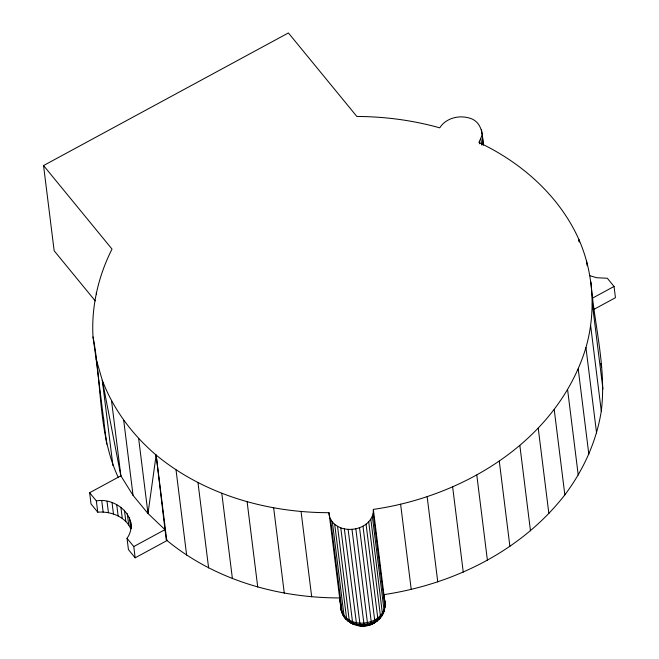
<?xml version="1.0" encoding="UTF-8"?>
<svg xmlns="http://www.w3.org/2000/svg" width="659" height="659" viewBox="0 0 659 659"><rect width="100%" height="100%" fill="white"/><g stroke="black" fill="none" stroke-linecap="round" stroke-linejoin="round"><path stroke-width="0.99" d="M118.356 477.66C97.861 433.869 102.104 383.489 93.01 336.938C91.239 306.542 98.323 276.17 112.014 249.069L43.552 165.549L288.403 32.95L356.865 116.47C384.848 116.585 412.798 120.276 439.751 127.846C445.237 118.991 456.761 115.416 466.671 117.417C481.432 119.922 482.775 132.632 482.94 145.046M103.628 422.18L103.636 418.136M383.909 595.225C385.499 603.636 385.77 613.702 378.513 619.6L377.294 619.88M481.795 135.869L478.928 142.492C521.771 162.732 559.54 196.053 579.055 239.827C593.734 273.65 596.008 312.209 585.942 347.639C557.868 439.685 464.669 496.309 373.348 509.391L373.2 513.237L384.881 606.997L383.999 611.461L382.772 613.916L383.571 611.14M385.062 605.423L383.966 594.624C453.384 584.228 521.228 550.982 564.845 494.876C583.322 470.238 596.502 441.579 601.288 411.059C606.684 367.813 594.179 324.953 590.95 282.027M340.901 604.171C338.619 621.165 360.679 631.833 374.205 623.002L374.658 619.938L362.977 526.179C367.928 523.46 372.113 518.905 373.2 513.237M93.01 336.938L96.099 358.9L102.302 380.309L120.852 475.823L89.632 492.726L96.362 500.931C116.47 496.927 140.779 518.617 127.039 538.354L128.439 549.606L135.169 557.811L167.592 540.248M112.92 465.551L102.302 380.309C113.373 409.445 132.525 434.899 156.15 455.072L147.987 513.509L164.981 529.655L166.257 539.886L166.768 540.314C214.875 579.994 277.909 597.911 339.624 597.935L340.349 601.494M371.058 624.065L373.62 623.323L377.039 621.173L377.747 617.953L366.075 524.185M380.095 618.126L376.256 621.618L380.095 618.126L380.391 615.588L368.711 521.821M384.881 606.997C380.597 626.338 347.804 629.419 341.164 610.259L329.006 512.694C267.29 512.669 204.257 494.761 156.15 455.072L164.981 529.655L133.769 546.558L135.169 557.811M384.419 609.863L385.087 603.932L373.348 509.391M381.388 616.569L382.311 614.798M373.645 622.747L375.243 621.717M377.549 620.399C371.627 624.773 363.85 626.322 356.651 624.897L344.344 528.864C336.576 527.389 328.932 521.129 329.006 512.694M378.513 619.6L382.121 615.555L383.999 611.461L384.008 610.028L372.335 516.261M592.647 298.057L614.048 286.459L607.326 278.255L596.659 277.727L589.756 275.676M593.833 309.425L615.448 297.711L614.048 286.459M344.344 528.864C350.637 530.108 357.302 529.161 362.977 526.179M374.205 623.002L370.671 624.65L367.285 625.3L371.042 624.419L371.206 621.495L359.526 527.727M330.62 519.374L342.301 613.134C344.089 618.537 349.056 622.047 353.867 624.518L355.605 624.551M89.632 492.726L91.033 503.978L97.763 512.183C110.572 511.129 125.259 516.401 130.787 528.798L129.386 517.546M356.651 624.897L357.129 625.457L360.588 625.926L364.13 625.91L367.648 625.399L367.697 624.839L355.827 528.798M357.129 625.457L358.372 625.35L353.216 623.908L352.466 621.594L340.785 527.834M352.82 623.867L354.666 624.732M349.484 621.766L351.898 623.439L350.094 622.45L349.212 620.078L337.54 526.319M347.367 620.564L348.298 621.338M120.852 475.823L133.052 495.37L147.987 513.509L138.645 438.499M95.242 300.899L54.162 250.791L43.552 165.549M127.039 538.354L133.769 546.558M341.09 608.702L339.624 597.935M600.761 363.364L601.568 367.261M384.617 600.909L385.087 603.932L383.81 594.311M341.247 609.699L343.438 615.77L346.164 619.188L344.418 617.17L344.056 615.786L332.375 522.019M592.35 303.857L602.96 389.098M586.502 260.593L587.136 265.668M590.67 325.818L601.288 411.059M579.31 241.853L579.055 239.827L579.179 241.878M585.942 347.639L596.56 432.881M578.223 369.056L588.841 454.298M567.613 389.807L578.231 475.048M554.227 409.634L564.845 494.876M538.246 428.292L548.865 513.534M481.531 129.782L483.525 145.029M519.86 445.55L530.47 530.792M480.93 138.901L481.688 145.013M479.414 141.792L479.67 143.827M499.291 461.201L509.901 546.435M476.795 475.048L487.405 560.282M452.642 486.919L463.261 572.16M427.147 496.68L437.765 581.922M400.606 504.201L411.224 589.434M370.819 519.152L382.5 614.328C374.765 625.465 357.318 627.846 346.725 619.485L334.706 524.358M351.988 529.35L364.229 626.034L360.588 625.926L360.012 624.452L348.117 529.375M301.072 511.557L311.691 596.799M273.666 507.932L284.284 593.166M247.125 501.853L257.743 587.095M221.803 493.41L232.413 578.651M197.997 482.709L208.615 567.943M176.019 469.875L186.637 555.109M156.15 455.072L166.768 540.314M123.711 420.36L133.052 495.37M130.639 521.64L131.454 528.197M131.026 525.874L131.256 527.752M127.302 513.707L128.703 524.959M111.544 400.878L120.885 475.889M124.444 510.223L125.844 521.475M96.305 292.448L96.552 294.474M120.885 507.183L122.294 518.435M116.725 504.67L118.126 515.923M96.099 358.9L106.717 444.141M112.063 502.743L113.463 513.995M107.03 501.458L108.43 512.71M101.75 500.848L103.15 512.101M96.362 500.931L97.763 512.183"/></g></svg>
